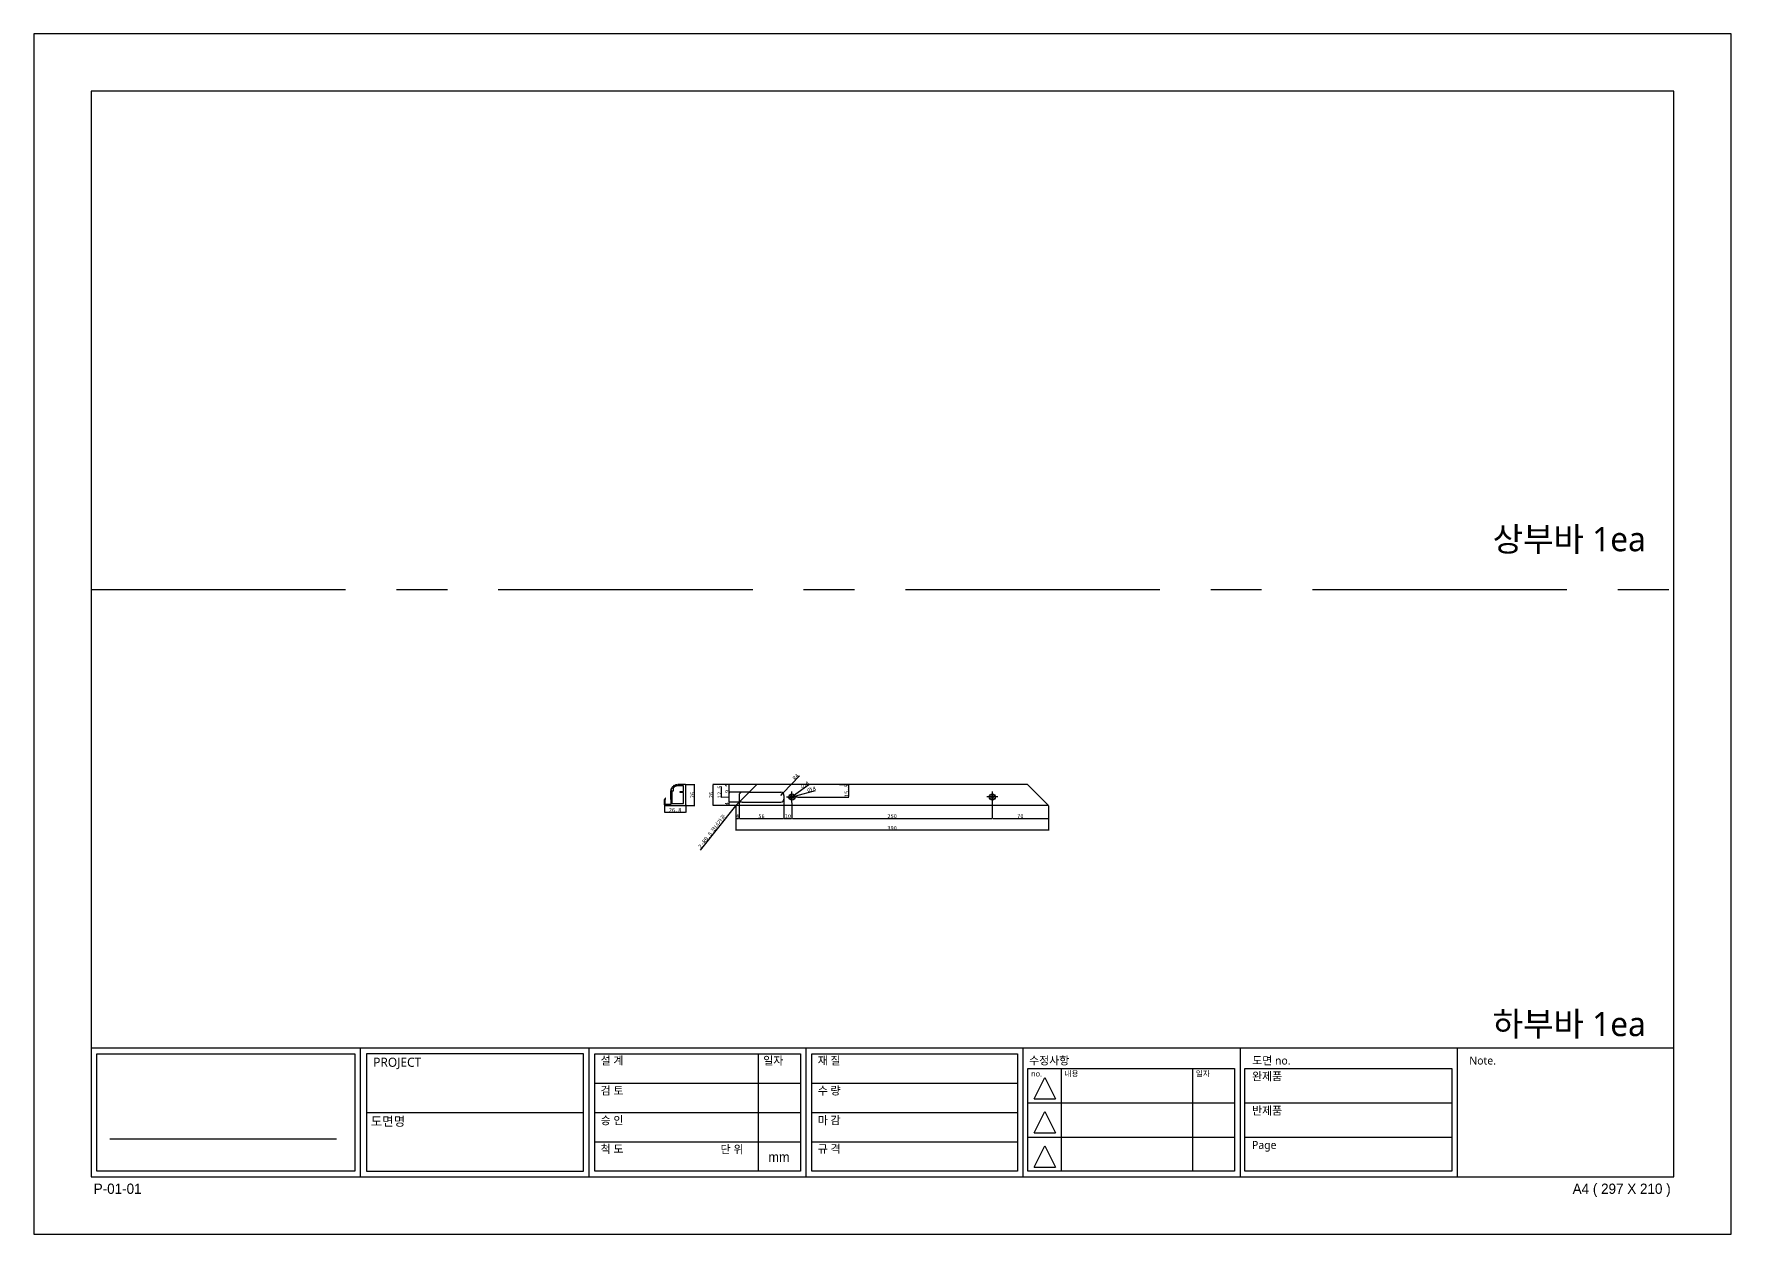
# Model space of a CAD drawing. Header units: millimetres. Extents: x -44117 to 256353, y -2095463 to 65325.
# Drawn here: x 65856 to 67973, y 33097 to 34594 of the extents above; entities that cross this region are included whole.
import ezdxf

# ---------------------------------------------------------------- set-up
doc = ezdxf.new("R2010")
doc.units = ezdxf.units.MM
doc.header["$LTSCALE"] = 10
doc.linetypes.add('CENTER', pattern=[50.8, 31.75, -6.35, 6.35, -6.35])
doc.linetypes.add('HIDDEN', pattern=[9.525, 6.35, -3.175])
doc.layers.add('cen', color=1, linetype='CENTER')
doc.layers.add('hid', color=8, linetype='HIDDEN')
doc.styles.add('고딕', font='')
doc.styles.get('고딕').set_extended_font_data('HYgtrE')
doc.dimstyles.new('hi01 a4 - 1scale', dxfattribs={"dimtxt": 5, "dimasz": 0.5, "dimexe": 0.3, "dimexo": 0.3, "dimgap": 0.2, "dimtad": 1, "dimdec": 1, "dimdsep": 46, "dimtxsty": 'Standard', "dimcen": 1, "dimclrd": 251, "dimclre": 251, "dimclrt": 3, "dimadec": 1, "dimazin": 2, "dimtfac": 1, "dimtdec": 1, "dimtix": 1, "dimtmove": 1, "dimatfit": 3, "dimfxl": 0, "dimarcsym": 0})

# ---------------------------------------------------------------- blocks, each defined once
blk = doc.blocks.new('A$C2EC13F1B')
at = {"color": 7}
for p, q in [((-3.67, -0.83), (-1.17, 4.17)), ((-1.17, 4.17), (1.33, -0.83))]:
    blk.add_line(p, q, dxfattribs=at)
blk.add_lwpolyline([(-3.67, -0.83), (1.33, -0.83)], dxfattribs=at)
blk = doc.blocks.new('a4 1scale')
at = {"color": 8}
for p, q in [((-15144.83, -4477.05), (-14867.83, -4477.05)), ((-15097.66, -4499.61), (-15097.66, -4477.05)), ((-15057.67, -4499.62), (-15057.67, -4477.06)), ((-15028.06, -4478.06), (-15028.06, -4498.62)), ((-15019.68, -4499.62), (-15019.68, -4477.06)), ((-14981.69, -4499.62), (-14981.69, -4477.06)), ((-14943.7, -4499.62), (-14943.7, -4477.06)), ((-14905.71, -4499.62), (-14905.71, -4477.06)), ((-14980.9, -4480.63), (-14944.7, -4480.63)), ((-14975.07, -4480.63), (-14975.07, -4498.62)), ((-14952.08, -4480.63), (-14952.08, -4498.62)), ((-14942.91, -4480.63), (-14906.71, -4480.63)), ((-15056.67, -4483.2), (-15020.68, -4483.2)), ((-15018.68, -4483.2), (-14982.69, -4483.2)), ((-14980.9, -4486.63), (-14944.7, -4486.63)), ((-14942.91, -4486.63), (-14906.71, -4486.63)), ((-15096.66, -4488.33), (-15058.67, -4488.34)), ((-15056.67, -4488.34), (-15020.68, -4488.34)), ((-15018.68, -4488.34), (-14982.69, -4488.34)), ((-15141.53, -4492.95), (-15101.88, -4492.95)), ((-15056.67, -4493.48), (-15020.68, -4493.48)), ((-15018.68, -4493.48), (-14982.69, -4493.48)), ((-14980.9, -4492.63), (-14944.7, -4492.63)), ((-14942.91, -4492.63), (-14906.71, -4492.63))]:
    blk.add_line(p, q, dxfattribs=at)
for points in [[(-15154.83, -4509.61), (-14857.83, -4509.61), (-14857.83, -4299.61), (-15154.83, -4299.61)], [(-15144.83, -4499.61), (-14867.83, -4499.61), (-14867.83, -4309.61), (-15144.83, -4309.61)]]:
    blk.add_lwpolyline(points, close=True)
for points in [[(-15143.82, -4478.05), (-15098.66, -4478.05), (-15098.66, -4498.61), (-15143.83, -4498.61)], [(-15058.67, -4478.06), (-15096.66, -4478.05), (-15096.66, -4498.61), (-15058.66, -4498.62)], [(-15056.67, -4478.06), (-15020.68, -4478.06), (-15020.68, -4498.62), (-15056.67, -4498.62)], [(-15018.68, -4478.06), (-14982.69, -4478.06), (-14982.69, -4498.62), (-15018.68, -4498.62)]]:
    blk.add_lwpolyline(points, close=True, dxfattribs=at)
for points in [[(-14944.7, -4480.63), (-14944.7, -4498.62), (-14980.9, -4498.62), (-14980.9, -4480.63)], [(-14906.71, -4480.63), (-14906.71, -4498.62), (-14942.91, -4498.62), (-14942.91, -4480.63)]]:
    blk.add_lwpolyline(points, dxfattribs=at)
at = {"color": 8, "xscale": 0.7469071166727064, "yscale": 0.7469071166727064, "zscale": 0.7469071166727064}
for p in [(-14977.06, -4485.3), (-14977.06, -4491.3), (-14977.06, -4497.29)]:
    blk.add_blockref('A$C2EC13F1B', p, dxfattribs=at)
at = {"color": 8, "style": '고딕'}
for s, insert, char_height, width, attachment_point in [('{\\fMalgun Gothic|b0|i0|c129|p50;PROJECT}', (-15095.45, -4478.74), 1.6004, 37.4801, 1), ('{\\fMalgun Gothic|b0|i0|c129|p50;설 계}', (-15055.65, -4478.55), 1.4003, 21.6513, 1), ('{\\fGulim|b0|i0|c129|p50;일자}', (-15027.2, -4478.57), 1.4, 24.7824, 1), ('{\\fMalgun Gothic|b0|i0|c129|p50;재 질}', (-15017.66, -4478.55), 1.4003, 21.6513, 1), ('{\\fMalgun Gothic|b0|i0|c129|p50;수정사항}', (-14980.67, -4478.55), 1.4003, 21.6513, 1), ('{\\fMalgun Gothic|b0|i0|c129|p50;도면 no.}', (-14941.63, -4478.55), 1.4003, 21.6513, 1), ('{\\fMalgun Gothic|b0|i0|c129|p50;Note.}', (-14903.64, -4478.55), 1.4003, 21.6513, 1), ('{\\fMalgun Gothic|b0|i0|c129|p50;no.}', (-14980.32, -4481.07), 0.96, 25.9815, 1), ('{\\fMalgun Gothic|b0|i0|c129|p50;내용}', (-14974.49, -4481.07), 0.96, 25.9815, 1), ('{\\fMalgun Gothic|b0|i0|c129|p50;일자}', (-14951.5, -4481.07), 0.96, 25.9815, 1), ('{\\fGulim|b0|i0|c129|p50;완\\fMalgun Gothic|b0|i0|c129|p50;제품}', (-14941.66, -4481.32), 1.4003, 21.6513, 1), ('{\\fMalgun Gothic|b0|i0|c129|p50;검 토}', (-15055.65, -4483.82), 1.4003, 21.6513, 1), ('{\\fMalgun Gothic|b0|i0|c129|p50;수 량}', (-15017.66, -4483.82), 1.4003, 21.6513, 1), ('{\\fMalgun Gothic|b0|i0|c129|p50;반제품}', (-14941.66, -4487.32), 1.4003, 21.6513, 1), ('{\\fMalgun Gothic|b0|i0|c129|p50;도면명}', (-15095.89, -4489.07), 1.6004, 37.4801, 1), ('{\\fMalgun Gothic|b0|i0|c129|p50;승 인}', (-15055.65, -4489.02), 1.4003, 21.6513, 1), ('{\\fMalgun Gothic|b0|i0|c129|p50;마 감}', (-15017.66, -4489.02), 1.4003, 21.6513, 1), ('{\\fMalgun Gothic|b0|i0|c129|p50;Page}', (-14941.66, -4493.32), 1.4003, 21.6513, 1), ('{\\fMalgun Gothic|b0|i0|c129|p50;척 도 }', (-15055.65, -4494.02), 1.4003, 21.6513, 1), ('{\\fGulim|b0|i0|c129|p50;단 위}', (-15034.68, -4494.09), 1.4003, 21.6513, 1), ('mm', (-15024.45, -4496.13), 1.7, 15.2516, 5), ('{\\fMalgun Gothic|b0|i0|c129|p50;규 격 }', (-15017.66, -4494.02), 1.4003, 21.6513, 1), ('{\\C8;P-01-01}', (-15144.37, -4500.78), 1.8004, 27.0059, 1), ('{\\C8;A4 ( 297 X 210 )}', (-14868.4, -4500.78), 1.8004, 27.0059, 3)]:
    blk.add_mtext(s, dxfattribs=dict(at, insert=insert, char_height=char_height, width=width, attachment_point=attachment_point))
blk = doc.blocks.new('*D1690')
at = {"color": 251, "lineweight": -2, "transparency": 16777216}
for p, q in [((66731.5, 33631.3), (66731.5, 33615.2)), ((66735.5, 33639.3), (66735.5, 33615.2)), ((66732, 33615.5), (66735, 33615.5))]:
    blk.add_line(p, q, dxfattribs=at)
at = {"color": 251, "transparency": 16777216}
for points in [[(66732, 33615.5), (66732, 33615.4), (66731.5, 33615.5)], [(66735, 33615.5), (66735, 33615.4), (66735.5, 33615.5)]]:
    blk.add_solid(points, dxfattribs=at)
at = {"layer": 'Defpoints', "color": 0, "transparency": 16777216}
for p in [(66731.5, 33631.6), (66735.5, 33639.6), (66735.5, 33615.5)]:
    blk.add_point(p, dxfattribs=at)
at = {"color": 3, "transparency": 16777216, "insert": (66733.5, 33618.2), "char_height": 5, "attachment_point": 5}
blk.add_mtext('4', dxfattribs=at)
blk = doc.blocks.new('*D1691')
at = {"color": 251, "lineweight": -2, "transparency": 16777216}
for p, q in [((66735.5, 33631.3), (66735.5, 33615.2)), ((66791.5, 33639.3), (66791.5, 33615.2)), ((66736, 33615.5), (66791, 33615.5))]:
    blk.add_line(p, q, dxfattribs=at)
at = {"color": 251, "transparency": 16777216}
for points in [[(66736, 33615.5), (66736, 33615.4), (66735.5, 33615.5)], [(66791, 33615.5), (66791, 33615.4), (66791.5, 33615.5)]]:
    blk.add_solid(points, dxfattribs=at)
at = {"layer": 'Defpoints', "color": 0, "transparency": 16777216}
for p in [(66735.5, 33631.6), (66791.5, 33639.6), (66791.5, 33615.5)]:
    blk.add_point(p, dxfattribs=at)
at = {"color": 3, "transparency": 16777216, "insert": (66763.5, 33618.2), "char_height": 5, "attachment_point": 5}
blk.add_mtext('56', dxfattribs=at)
blk = doc.blocks.new('*D1745')
at = {"color": 251, "lineweight": -2, "transparency": 16777216}
for p, q in [((66791.5, 33631.3), (66791.5, 33615.2)), ((66801.5, 33634.8), (66801.5, 33615.2)), ((66792, 33615.5), (66801, 33615.5))]:
    blk.add_line(p, q, dxfattribs=at)
at = {"color": 251, "transparency": 16777216}
for points in [[(66792, 33615.5), (66792, 33615.4), (66791.5, 33615.5)], [(66801, 33615.5), (66801, 33615.4), (66801.5, 33615.5)]]:
    blk.add_solid(points, dxfattribs=at)
at = {"layer": 'Defpoints', "color": 0, "transparency": 16777216}
for p in [(66791.5, 33631.6), (66801.5, 33635.1), (66801.5, 33615.5)]:
    blk.add_point(p, dxfattribs=at)
at = {"color": 3, "transparency": 16777216, "insert": (66796.5, 33618.2), "char_height": 5, "attachment_point": 5}
blk.add_mtext('10', dxfattribs=at)
blk = doc.blocks.new('*D1746')
at = {"color": 251, "lineweight": -2, "transparency": 16777216}
for p, q in [((66801.5, 33634.8), (66801.5, 33615.2)), ((67051.5, 33634.8), (67051.5, 33615.2)), ((66802, 33615.5), (67051, 33615.5))]:
    blk.add_line(p, q, dxfattribs=at)
at = {"color": 251, "transparency": 16777216}
for points in [[(66802, 33615.5), (66802, 33615.4), (66801.5, 33615.5)], [(67051, 33615.5), (67051, 33615.4), (67051.5, 33615.5)]]:
    blk.add_solid(points, dxfattribs=at)
at = {"layer": 'Defpoints', "color": 0, "transparency": 16777216}
for p in [(66801.5, 33635.1), (67051.5, 33635.1), (67051.5, 33615.5)]:
    blk.add_point(p, dxfattribs=at)
at = {"color": 3, "transparency": 16777216, "insert": (66926.5, 33618.2), "char_height": 5, "attachment_point": 5}
blk.add_mtext('250', dxfattribs=at)
blk = doc.blocks.new('*D1747')
at = {"color": 251, "lineweight": -2, "transparency": 16777216}
for p, q in [((66731.5, 33631.3), (66731.5, 33600.4)), ((67121.5, 33631.3), (67121.5, 33600.4)), ((67121, 33600.7), (66732, 33600.7))]:
    blk.add_line(p, q, dxfattribs=at)
at = {"color": 251, "transparency": 16777216}
for points in [[(66732, 33600.8), (66732, 33600.6), (66731.5, 33600.7)], [(67121, 33600.8), (67121, 33600.6), (67121.5, 33600.7)]]:
    blk.add_solid(points, dxfattribs=at)
at = {"layer": 'Defpoints', "color": 0, "transparency": 16777216}
for p in [(66731.5, 33631.6), (67121.5, 33631.6), (66731.5, 33600.7)]:
    blk.add_point(p, dxfattribs=at)
at = {"color": 3, "transparency": 16777216, "insert": (66926.5, 33603.4), "char_height": 5, "attachment_point": 5}
blk.add_mtext('390', dxfattribs=at)
blk = doc.blocks.new('*D1748')
at = {"color": 251, "lineweight": -2, "transparency": 16777216}
for p, q in [((67051.5, 33631.3), (67051.5, 33615.2)), ((67121.5, 33631.3), (67121.5, 33615.2)), ((67052, 33615.5), (67121, 33615.5))]:
    blk.add_line(p, q, dxfattribs=at)
at = {"color": 251, "transparency": 16777216}
for points in [[(67052, 33615.5), (67052, 33615.4), (67051.5, 33615.5)], [(67121, 33615.5), (67121, 33615.4), (67121.5, 33615.5)]]:
    blk.add_solid(points, dxfattribs=at)
at = {"layer": 'Defpoints', "color": 0, "transparency": 16777216}
for p in [(67051.5, 33631.6), (67121.5, 33631.6), (67121.5, 33615.5)]:
    blk.add_point(p, dxfattribs=at)
at = {"color": 3, "transparency": 16777216, "insert": (67086.5, 33618.2), "char_height": 5, "attachment_point": 5}
blk.add_mtext('70', dxfattribs=at)
blk = doc.blocks.new('*D1749')
at = {"color": 251, "lineweight": -2, "transparency": 16777216}
for p, q in [((66642.3, 33632.3), (66642.3, 33622.9)), ((66669.1, 33632.3), (66669.1, 33622.9)), ((66642.8, 33623.2), (66668.6, 33623.2))]:
    blk.add_line(p, q, dxfattribs=at)
at = {"color": 251, "transparency": 16777216}
for points in [[(66642.8, 33623.3), (66642.8, 33623.1), (66642.3, 33623.2)], [(66668.6, 33623.3), (66668.6, 33623.1), (66669.1, 33623.2)]]:
    blk.add_solid(points, dxfattribs=at)
at = {"layer": 'Defpoints', "color": 0, "transparency": 16777216}
for p in [(66642.3, 33632.6), (66669.1, 33632.6), (66669.1, 33623.2)]:
    blk.add_point(p, dxfattribs=at)
at = {"color": 3, "transparency": 16777216, "insert": (66655.7, 33625.9), "char_height": 5, "attachment_point": 5}
blk.add_mtext('26.8', dxfattribs=at)
blk = doc.blocks.new('*D1750')
at = {"color": 251, "lineweight": -2, "transparency": 16777216}
for p, q in [((66668.9, 33657.6), (66680.2, 33657.6)), ((66679.9, 33632.1), (66679.9, 33657.1)), ((66668.9, 33631.6), (66680.2, 33631.6))]:
    blk.add_line(p, q, dxfattribs=at)
at = {"color": 251, "transparency": 16777216}
for points in [[(66679.8, 33657.1), (66680, 33657.1), (66679.9, 33657.6)], [(66679.8, 33632.1), (66680, 33632.1), (66679.9, 33631.6)]]:
    blk.add_solid(points, dxfattribs=at)
at = {"layer": 'Defpoints', "color": 0, "transparency": 16777216}
for p in [(66668.6, 33657.6), (66679.9, 33657.6), (66668.6, 33631.6)]:
    blk.add_point(p, dxfattribs=at)
at = {"color": 3, "transparency": 16777216, "insert": (66677.2, 33644.6), "char_height": 5, "attachment_point": 5, "rotation": 90}
blk.add_mtext('26', dxfattribs=at)
blk = doc.blocks.new('*D1751')
at = {"color": 251, "lineweight": -2, "transparency": 16777216}
for p, q in [((66739.2, 33635.6), (66722.9, 33635.6)), ((66731.2, 33631.6), (66722.9, 33631.6)), ((66723.2, 33632.1), (66723.2, 33635.1))]:
    blk.add_line(p, q, dxfattribs=at)
at = {"color": 251, "transparency": 16777216}
for points in [[(66723.1, 33635.1), (66723.2, 33635.1), (66723.2, 33635.6)], [(66723.1, 33632.1), (66723.2, 33632.1), (66723.2, 33631.6)]]:
    blk.add_solid(points, dxfattribs=at)
at = {"layer": 'Defpoints', "color": 0, "transparency": 16777216}
for p in [(66723.2, 33635.6), (66731.5, 33631.6), (66739.5, 33635.6)]:
    blk.add_point(p, dxfattribs=at)
at = {"color": 3, "transparency": 16777216, "insert": (66720.5, 33633.6), "char_height": 5, "attachment_point": 5, "rotation": 90}
blk.add_mtext('4', dxfattribs=at)
blk = doc.blocks.new('*D1752')
at = {"color": 251, "lineweight": -2, "transparency": 16777216}
for p, q in [((66713.8, 33641.7), (66713.8, 33655.4)), ((66747.7, 33648.1), (66722.9, 33648.1)), ((66723.2, 33636.1), (66723.2, 33647.6)), ((66723.2, 33641.9), (66713.8, 33641.7)), ((66739.2, 33635.6), (66722.9, 33635.6))]:
    blk.add_line(p, q, dxfattribs=at)
at = {"color": 251, "transparency": 16777216}
for points in [[(66723.1, 33647.6), (66723.2, 33647.6), (66723.2, 33648.1)], [(66723.1, 33636.1), (66723.2, 33636.1), (66723.2, 33635.6)]]:
    blk.add_solid(points, dxfattribs=at)
at = {"layer": 'Defpoints', "color": 0, "transparency": 16777216}
for p in [(66723.2, 33648.1), (66748, 33648.1), (66739.5, 33635.6)]:
    blk.add_point(p, dxfattribs=at)
at = {"color": 3, "transparency": 16777216, "insert": (66711.1, 33648.5), "char_height": 5, "attachment_point": 5, "rotation": 90}
blk.add_mtext('12.5', dxfattribs=at)
blk = doc.blocks.new('*D1753')
at = {"color": 251, "lineweight": -2, "transparency": 16777216}
for p, q in [((66757.2, 33657.6), (66722.9, 33657.6)), ((66747.7, 33648.1), (66722.9, 33648.1)), ((66723.2, 33658.1), (66723.2, 33658.6)), ((66723.2, 33648.1), (66723.2, 33657.6)), ((66723.2, 33647.6), (66723.2, 33647.1))]:
    blk.add_line(p, q, dxfattribs=at)
at = {"color": 251, "transparency": 16777216}
for points in [[(66723.1, 33658.1), (66723.2, 33658.1), (66723.2, 33657.6)], [(66723.1, 33647.6), (66723.2, 33647.6), (66723.2, 33648.1)]]:
    blk.add_solid(points, dxfattribs=at)
at = {"layer": 'Defpoints', "color": 0, "transparency": 16777216}
for p in [(66723.2, 33657.6), (66748, 33648.1), (66757.5, 33657.6)]:
    blk.add_point(p, dxfattribs=at)
at = {"color": 3, "transparency": 16777216, "insert": (66720.5, 33652.9), "char_height": 5, "attachment_point": 5, "rotation": 90}
blk.add_mtext('9.5', dxfattribs=at)
blk = doc.blocks.new('*D1754')
at = {"color": 251, "lineweight": -2, "transparency": 16777216}
for p, q in [((66757.2, 33657.6), (66702.9, 33657.6)), ((66703.2, 33632.1), (66703.2, 33657.1)), ((66731.2, 33631.6), (66702.9, 33631.6))]:
    blk.add_line(p, q, dxfattribs=at)
at = {"color": 251, "transparency": 16777216}
for points in [[(66703.1, 33657.1), (66703.3, 33657.1), (66703.2, 33657.6)], [(66703.1, 33632.1), (66703.3, 33632.1), (66703.2, 33631.6)]]:
    blk.add_solid(points, dxfattribs=at)
at = {"layer": 'Defpoints', "color": 0, "transparency": 16777216}
for p in [(66703.2, 33657.6), (66757.5, 33657.6), (66731.5, 33631.6)]:
    blk.add_point(p, dxfattribs=at)
at = {"color": 3, "transparency": 16777216, "insert": (66700.5, 33644.6), "char_height": 5, "attachment_point": 5, "rotation": 90}
blk.add_mtext('26', dxfattribs=at)
blk = doc.blocks.new('*D1755')
at = {"color": 251, "lineweight": -2, "transparency": 16777216}
for p, q in [((66811.1, 33668.6), (66790.7, 33647.4)), ((66787.5, 33644.1), (66790.3, 33647))]:
    blk.add_line(p, q, dxfattribs=at)
at = {"color": 251, "transparency": 16777216}
blk.add_solid([(66790.6, 33647.4), (66790.7, 33647.3), (66790.3, 33647)], dxfattribs=at)
at = {"layer": 'Defpoints', "color": 0, "transparency": 16777216}
for p in [(66787.5, 33644.1), (66790.3, 33647)]:
    blk.add_point(p, dxfattribs=at)
at = {"color": 3, "transparency": 16777216, "insert": (66806.2, 33667.3), "char_height": 5, "attachment_point": 5, "rotation": 46.0155}
blk.add_mtext('R4', dxfattribs=at)
blk = doc.blocks.new('*D1756')
at = {"color": 251, "lineweight": -2, "transparency": 16777216}
for p, q in [((66830.4, 33650), (66805.9, 33643.3)), ((66797.2, 33640.9), (66796.7, 33640.8)), ((66797.7, 33641.1), (66805.4, 33643.2))]:
    blk.add_line(p, q, dxfattribs=at)
at = {"color": 251, "transparency": 16777216}
for points in [[(66797.2, 33641), (66797.2, 33640.9), (66797.7, 33641.1)], [(66805.9, 33643.4), (66805.9, 33643.2), (66805.4, 33643.2)]]:
    blk.add_solid(points, dxfattribs=at)
at = {"layer": 'Defpoints', "color": 0, "transparency": 16777216}
for p in [(66797.7, 33641.1), (66805.4, 33643.2)]:
    blk.add_point(p, dxfattribs=at)
at = {"color": 3, "transparency": 16777216, "insert": (66825.5, 33651.5), "char_height": 5, "attachment_point": 5, "rotation": 15.2797}
blk.add_mtext('∅8', dxfattribs=at)
blk = doc.blocks.new('*D1757')
at = {"color": 251, "lineweight": -2, "transparency": 16777216}
for p, q in [((66822.6, 33657.2), (66803.6, 33643.6)), ((66799.5, 33640.7), (66799.1, 33640.4)), ((66799.9, 33641), (66803.2, 33643.3))]:
    blk.add_line(p, q, dxfattribs=at)
at = {"color": 251, "transparency": 16777216}
for points in [[(66799.5, 33640.7), (66799.6, 33640.6), (66799.9, 33641)], [(66803.5, 33643.6), (66803.6, 33643.5), (66803.2, 33643.3)]]:
    blk.add_solid(points, dxfattribs=at)
at = {"layer": 'Defpoints', "color": 0, "transparency": 16777216}
for p in [(66799.9, 33641), (66803.2, 33643.3)]:
    blk.add_point(p, dxfattribs=at)
at = {"color": 3, "transparency": 16777216, "insert": (66817.5, 33656.8), "char_height": 5, "attachment_point": 5, "rotation": 35.4698}
blk.add_mtext('∅4', dxfattribs=at)
blk = doc.blocks.new('*D1758')
at = {"color": 251, "lineweight": -2, "transparency": 16777216}
for p, q in [((66860.7, 33657.6), (66872.6, 33657.6)), ((66872.3, 33642.6), (66872.3, 33657.1)), ((66808.8, 33642.1), (66872.6, 33642.1))]:
    blk.add_line(p, q, dxfattribs=at)
at = {"color": 251, "transparency": 16777216}
for points in [[(66872.2, 33657.1), (66872.4, 33657.1), (66872.3, 33657.6)], [(66872.2, 33642.6), (66872.4, 33642.6), (66872.3, 33642.1)]]:
    blk.add_solid(points, dxfattribs=at)
at = {"layer": 'Defpoints', "color": 0, "transparency": 16777216}
for p in [(66860.4, 33657.6), (66872.3, 33657.6), (66808.5, 33642.1)]:
    blk.add_point(p, dxfattribs=at)
at = {"color": 3, "transparency": 16777216, "insert": (66869.6, 33649.9), "char_height": 5, "attachment_point": 5, "rotation": 90}
blk.add_mtext('15.5', dxfattribs=at)
blk = doc.blocks.new('*D1692')
at = {"color": 251, "lineweight": -2, "transparency": 16777216}
for p, q in [((66687.2, 33575.6), (66731.4, 33631.3)), ((66732, 33632.1), (66731.7, 33631.7))]:
    blk.add_line(p, q, dxfattribs=at)
blk.add_arc((66732, 33632.1), 0.5, 214.3775, 265.9699, dxfattribs=at)
at = {"color": 251, "transparency": 16777216}
blk.add_solid([(66731.4, 33631.4), (66731.5, 33631.3), (66731.7, 33631.7)], dxfattribs=at)
at = {"layer": 'Defpoints', "color": 0, "transparency": 16777216}
for p in [(66731.7, 33631.7), (66732, 33632.1)]:
    blk.add_point(p, dxfattribs=at)
at = {"color": 3, "transparency": 16777216, "insert": (66702, 33599.1), "char_height": 5, "attachment_point": 5, "rotation": 51.5924}
blk.add_mtext('2-R0.5{\\f굴림|b0|i0|c129|p50; 코너가공}', dxfattribs=at)

msp = doc.modelspace()

# ---------------------------------------------------------------- linework, layer by layer
for p, q in [((66731.53907, 33631.62273), (66757.53654, 33657.6202)), ((66748.03907, 33648.12273), (66787.53907, 33648.12273)), ((67095.5416, 33657.6202), (66757.53654, 33657.6202)), ((67121.53907, 33631.62273), (67095.5416, 33657.6202)), ((67121.53907, 33631.62273), (66731.53907, 33631.62273)), ((66739.53907, 33635.62273), (66787.53907, 33635.62273)), ((66791.53907, 33644.12273), (66791.53907, 33639.62273))]:
    msp.add_line(p, q)
for points in [[(66669.05954, 33632.12273), (66669.05954, 33657.1202, 0.4142135624), (66668.55954, 33657.6202), (66659.36117, 33657.6202, 0.4142135624), (66659.06117, 33657.3202), (66659.06117, 33657.31514, -0.4043730092), (66658.77128, 33657.01531, 0.022416536), (66658.00292, 33656.95484, -0.4043730092), (66657.66969, 33657.20563, 0.424123069), (66657.3165, 33657.45325, 0.022416536), (66656.51476, 33657.26078, 0.424123069), (66656.31248, 33656.87979, -0.4043730092), (66656.12943, 33656.50506, 0.022416536), (66655.41736, 33656.21011, -0.4043730092), (66655.02295, 33656.34565, 0.424123069), (66654.61052, 33656.47201, 0.022416536), (66653.9075, 33656.0412, 0.424123069), (66653.83285, 33655.61636, -0.4043730092), (66653.77456, 33655.2034, 0.022416536), (66653.18849, 33654.70284, -0.4043730092), (66652.7715, 33654.70987, 0.4241230691), (66652.3402, 33654.7026, 0.022416536), (66651.80472, 33654.07564, 0.424123069), (66651.86501, 33653.64851, -0.4043730092), (66651.93719, 33653.23775, 0.022416536), (66651.53447, 33652.58059, -0.4043730092), (66651.13572, 33652.45842, 0.424123069), (66650.72778, 33652.31822, 0.022416536), (66650.41225, 33651.55647, 0.4241230691), (66650.60158, 33651.16889, -0.4043730092), (66650.79715, 33650.80053, 0.022416536), (66650.61722, 33650.05109, -0.4043730092), (66650.27574, 33649.81167, 0.424123069), (66649.93109, 33649.55228, 0.0308511276), (66649.86117, 33648.4202), (66649.86117, 33639.12273, 0.4142135624), (66650.16117, 33638.82273), (66650.26117, 33638.82273, -0.4142135624), (66650.46117, 33638.62273), (66650.46117, 33633.12273, -0.4142135624), (66650.16117, 33632.82273), (66643.56117, 33632.82273, -0.4142135624), (66643.26117, 33633.12273), (66643.26117, 33638.62273, -0.4142135624), (66643.46117, 33638.82273), (66643.56117, 33638.82273, 0.4142135624), (66643.86117, 33639.12273), (66643.86117, 33640.32273, 0.855700792), (66643.27551, 33640.41437), (66642.26117, 33638.57332), (66642.26117, 33632.62273, 0.4142135624), (66643.26117, 33631.62273), (66668.55954, 33631.62273, 0.4142135623), (66669.05954, 33632.12273)], [(66653.26117, 33649.32273), (66651.46117, 33649.32273), (66651.46117, 33634.12273), (66666.06117, 33634.12273), (66666.06117, 33647.82273), (66662.26117, 33647.82273, -0.4142135624), (66662.06117, 33648.02273), (66662.06117, 33648.92273, -0.4142135624), (66662.26117, 33649.12273), (66666.06117, 33649.12273), (66666.06117, 33656.0202), (66659.06117, 33656.0202, 0.2205202393), (66653.26117, 33653.33141), (66653.26117, 33649.32273)]]:
    msp.add_lwpolyline(points, format="xyb", close=True)
for centre, radius in [((66801.53907, 33642.12273), 4), ((66801.53907, 33642.12273), 2), ((67051.53907, 33642.12273), 4), ((67051.53907, 33642.12273), 2)]:
    msp.add_circle(centre, radius)
for centre, start, end in [((66787.53907, 33644.12273), 0, 90), ((66739.53907, 33639.62273), 225, 270), ((66787.53907, 33639.62273), 270, 0)]:
    msp.add_arc(centre, 4, start, end)
at = {"layer": 'cen'}
for p, q in [((65927.02668, 33900.96838), (67901.95011, 33900.96838)), ((66801.53907, 33635.12273), (66801.53907, 33649.12273)), ((67051.53907, 33635.12273), (67051.53907, 33649.12273)), ((66794.53907, 33642.12273), (66808.53907, 33642.12273)), ((67058.53907, 33642.12273), (67044.53907, 33642.12273))]:
    msp.add_line(p, q, dxfattribs=at)
at = {"layer": 'hid'}
for p, q in [((66748.03907, 33648.12273), (66739.53907, 33648.12273)), ((66735.53907, 33644.12273), (66735.53907, 33639.62273))]:
    msp.add_line(p, q, dxfattribs=at)
for centre, start, end in [((66739.53907, 33644.12273), 90, 180), ((66739.53907, 33639.62273), 180, 225)]:
    msp.add_arc(centre, 4, start, end, dxfattribs=at)

# ---------------------------------------------------------------- block references
at = {"color": 1, "xscale": 7.1296875, "yscale": 7.1296875, "zscale": 7.1296875}
msp.add_blockref('a4 1scale', (173904.93129, 65248.96218), dxfattribs=at)

# ---------------------------------------------------------------- texts
at = {"color": 142, "char_height": 30.2674587, "width": 876.8281441, "attachment_point": 5, "style": '고딕'}
for s, insert in [('{\\fMalgun Gothic|b0|i0|c129|p50;상부바 1ea}', (67771.3405, 33962.23098)), ('{\\fMalgun Gothic|b0|i0|c129|p50;하부바 1ea}', (67771.3405, 33357.31792))]:
    msp.add_mtext(s, dxfattribs=dict(at, insert=insert))

# ---------------------------------------------------------------- dimensions: what is measured, and where the dimension line sits
dim = msp.add_radius_dim(center=(66787.53907, 33644.12273), mpoint=(66790.31692, 33647.00084), dimstyle='hi01 a4 - 1scale')
dim.commit()
dim.dimension.update_dxf_attribs({"geometry": '*D1755', "text_midpoint": (66808.09656, 33665.42217), "dimtype": 164})
for base, p1, p2, angle, picture, middle in [((66679.88303, 33657.6202), (66668.55954, 33631.62273), (66668.55954, 33657.6202), 270, '*D1750', (66677.18303, 33644.62146)), ((66703.17233, 33657.6202), (66731.53907, 33631.62273), (66757.53654, 33657.6202), 270, '*D1754', (66700.47233, 33644.62146)), ((66723.1579, 33657.6202), (66748.03907, 33648.12273), (66757.53654, 33657.6202), 270, '*D1753', (66720.4579, 33652.87146)), ((66872.30023, 33657.6202), (66808.53907, 33642.12273), (66860.36441, 33657.6202), 270, '*D1758', (66869.60023, 33649.87146)), ((66723.1579, 33635.62273), (66731.53907, 33631.62273), (66739.53907, 33635.62273), 270, '*D1751', (66720.4579, 33633.62273)), ((66735.53907, 33615.45198), (66731.53907, 33631.62273), (66735.53907, 33639.62273), 180, '*D1690', (66733.53907, 33618.15198)), ((66791.53907, 33615.45198), (66735.53907, 33631.62273), (66791.53907, 33639.62273), 180, '*D1691', (66763.53907, 33618.15198)), ((66801.53907, 33615.45198), (66791.53907, 33631.62273), (66801.53907, 33635.12273), 180, '*D1745', (66796.53907, 33618.15198))]:
    dim = msp.add_linear_dim(base=base, p1=p1, p2=p2, angle=angle, dimstyle='hi01 a4 - 1scale')
    dim.commit()
    dim.dimension.update_dxf_attribs({"geometry": picture, "text_midpoint": middle})
dim = msp.add_linear_dim(base=(66723.1579, 33648.12273), p1=(66739.53907, 33635.62273), p2=(66748.03907, 33648.12273), angle=270, dimstyle='hi01 a4 - 1scale')
dim.commit()
dim.dimension.update_dxf_attribs({"geometry": '*D1752', "text_midpoint": (66713.8313, 33641.87273), "dimtype": 160})
for p1, p2, picture, middle in [((66797.68047, 33641.0686), (66805.39767, 33643.17686), '*D1756', (66826.1946, 33648.85835)), ((66799.91023, 33640.96218), (66803.16791, 33643.28328), '*D1757', (66819.08862, 33654.62676))]:
    dim = msp.add_diameter_dim_2p(p1=p1, p2=p2, dimstyle='hi01 a4 - 1scale')
    dim.commit()
    dim.dimension.update_dxf_attribs({"geometry": picture, "text_midpoint": middle, "dimtype": 163})
for base, p1, p2, picture, middle in [((66669.05954, 33623.20016), (66642.26117, 33632.62273), (66669.05954, 33632.62273), '*D1749', (66655.66036, 33625.90016)), ((66731.53907, 33600.73106), (67121.53907, 33631.62273), (66731.53907, 33631.62273), '*D1747', (66926.53907, 33603.43106)), ((67051.53907, 33615.45198), (66801.53907, 33635.12273), (67051.53907, 33635.12273), '*D1746', (66926.53907, 33618.15198)), ((67121.53907, 33615.45198), (67051.53907, 33631.62273), (67121.53907, 33631.62273), '*D1748', (67086.53907, 33618.15198))]:
    dim = msp.add_linear_dim(base=base, p1=p1, p2=p2, dimstyle='hi01 a4 - 1scale')
    dim.commit()
    dim.dimension.update_dxf_attribs({"geometry": picture, "text_midpoint": middle})
dim = msp.add_radius_dim(center=(66732.03907, 33632.12273), mpoint=(66731.72844, 33631.73092), text='2-<>{\\f굴림|b0|i0|c129|p50; 코너가공}', dimstyle='hi01 a4 - 1scale', override={"dimtxsty": 'Standard'})
dim.commit()
dim.dimension.update_dxf_attribs({"geometry": '*D1692', "text_midpoint": (66704.35124, 33597.19887), "dimtype": 164})

doc.saveas('drawing.dxf')
